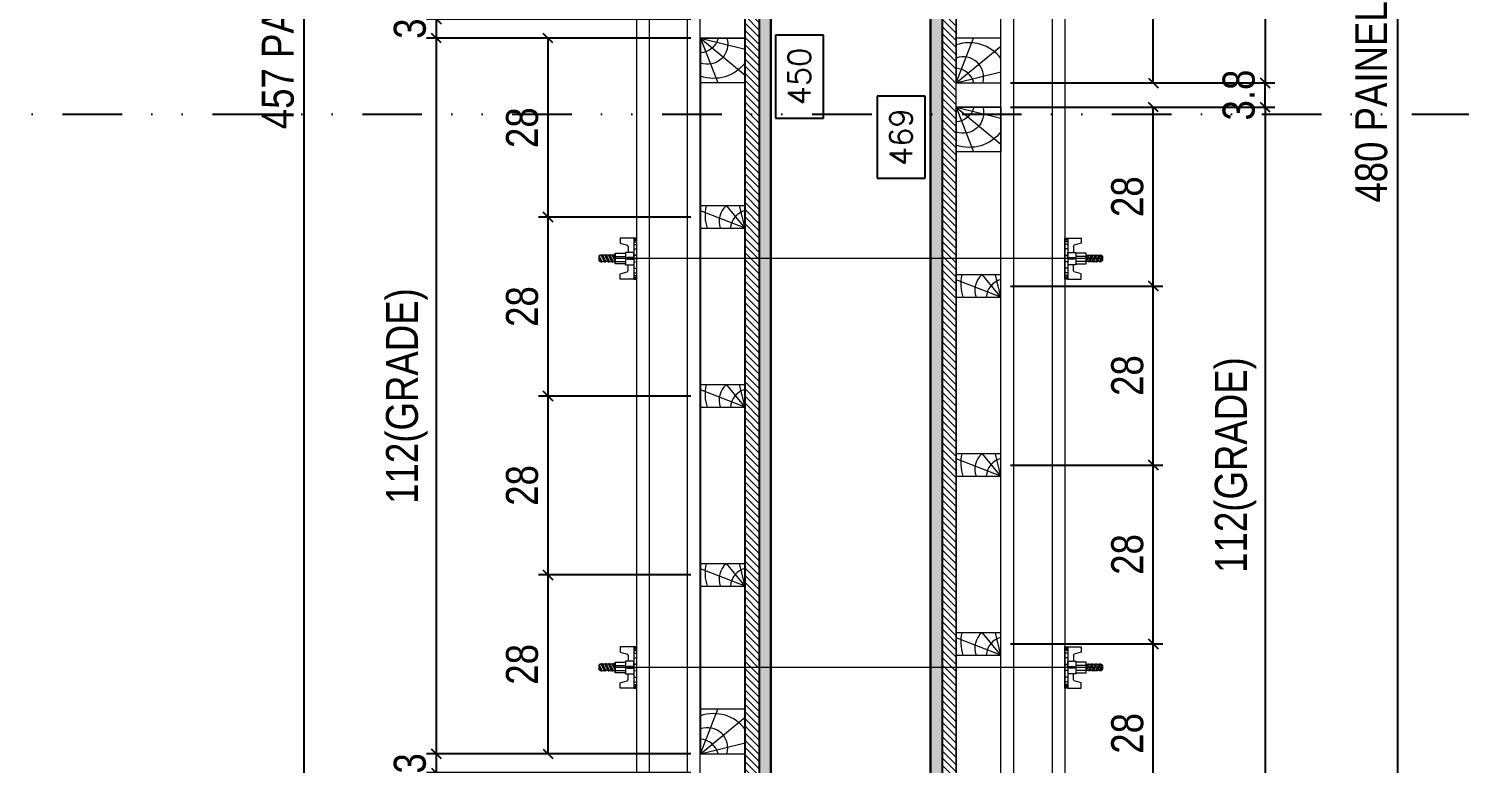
# Model space of a CAD drawing. Header units: millimetres. Extents: x 13777 to 27878, y -21631 to 6985.
# Drawn here: x 15122.4 to 15422.5, y -1576.2 to -1422.1 of the extents above; entities that cross this region are included whole.
import ezdxf

# ---------------------------------------------------------------- set-up
doc = ezdxf.new("R2010")
doc.units = ezdxf.units.MM
doc.linetypes.add('DIVIDE2', pattern=[0.625, 0.25, -0.125, 0, -0.125, 0, -0.125])
for name, color, linetype in [('CHAPA', 1, 'Continuous'), ('COTA', 241, 'Continuous'), ('F-PILARES-S', 170, 'Continuous'), ('MEIO_PONT', 93, 'Continuous'), ('Nível', 160, 'Continuous'), ('SARRAFO', 251, 'Continuous')]:
    doc.layers.add(name, color=color, linetype=linetype)
for name, color, linetype, lineweight in [('Hachura', 251, 'Continuous', 9), ('Madeira', 126, 'Continuous', 18), ('Perfil Metálico', 224, 'Continuous', 18)]:
    doc.layers.add(name, color=color, linetype=linetype, lineweight=lineweight)
doc.styles.add('COTA TECNICA 2X', font='techl___.ttf', dxfattribs={"height": 10})
doc.styles.add('ROMANS', font='romans.shx')
doc.dimstyles.new('Cota Seção interna', dxfattribs={"dimtxt": 7, "dimasz": 6, "dimexe": 0.18, "dimexo": 2, "dimgap": -4, "dimtad": 3, "dimdec": 1, "dimlfac": 0.5, "dimzin": 12, "dimdsep": 46, "dimtxsty": 'ROMANS', "dimblk": 'ARCHTICK', "dimcen": 0.09, "dimse1": 1, "dimse2": 1, "dimsd1": 1, "dimsd2": 1, "dimclrd": 180, "dimclre": 5, "dimclrt": 1, "dimadec": 0, "dimazin": 3, "dimtfac": 1, "dimtdec": 1, "dimtofl": 0, "dimtmove": 0, "dimatfit": 3, "dimldrblk": 'ARCHTICK', "dimfxl": 1, "dimtolj": 1, "dimtzin": 0, "dimarcsym": 0})
doc.dimstyles.new('SECAO PILAR', dxfattribs={"dimtxt": 10, "dimasz": 3, "dimexe": 3, "dimexo": 3, "dimgap": 3, "dimtad": 1, "dimdec": 1, "dimlfac": 0.5, "dimzin": 12, "dimdsep": 46, "dimtxsty": 'COTA TECNICA 2X', "dimblk1": 'OBLIQUE', "dimblk2": 'OBLIQUE', "dimsah": 1, "dimcen": 0.9, "dimclrd": 256, "dimclre": 256, "dimclrt": 256, "dimadec": 1, "dimazin": 3, "dimtfac": 1, "dimtdec": 1, "dimtmove": 0, "dimatfit": 3, "dimfxl": 1, "dimtolj": 1, "dimtzin": 12, "dimarcsym": 0})
pattern_1 = [(315, (23035.6786, -8378.4874), (1.12253202, 1.12253202), [])]

# ---------------------------------------------------------------- blocks, each defined once
blk = doc.blocks.new('*D1675')
at = {"layer": 'COTA', "color": 180, "lineweight": -2, "transparency": 16777216}
for p, q in [((25694.85, -1949.31), (25679.85, -1949.31)), ((25679.85, -1949.31), (25679.85, -1974.98)), ((25694.85, -1974.98), (25694.85, -1949.31)), ((25679.85, -1974.98), (25694.85, -1974.98))]:
    blk.add_line(p, q, dxfattribs=at)
at = {"layer": 'Defpoints', "color": 0, "transparency": 16777216}
for p in [(25696.55, -1493.15), (25696.55, -2431.15), (25698.85, -2431.15)]:
    blk.add_point(p, dxfattribs=at)
at = {"layer": 'COTA', "color": 1, "transparency": 16777216, "insert": (25687.35, -1962.15), "char_height": 7, "attachment_point": 5, "rotation": 90, "style": 'ROMANS'}
blk.add_mtext('\\A1;469', dxfattribs=at)
blk = doc.blocks.new('_ArchTick')
at = {"color": 0, "linetype": 'ByBlock', "const_width": 0.15}
blk.add_lwpolyline([(-0.5, -0.5), (0.5, 0.5)], dxfattribs=at)
blk = doc.blocks.new('PONTALETE')
at = {"layer": 'Madeira'}
for q in [(2.71, 7), (7, 5.76), (7, 1.74)]:
    blk.add_line((0, 0), q, dxfattribs=at)
blk.add_lwpolyline([(0, 0), (7, 0), (7, 7), (0, 7)], close=True, dxfattribs=at)
for centre, radius, start, end in [((2.04, 0.06), 6.23, 37.2818, 109.0913), ((1.09, 0.9), 3.19, 343.603, 109.9847), ((-0.21, -0.78), 3.09, 14.6322, 86.0383)]:
    blk.add_arc(centre, radius, start, end, dxfattribs=at)
blk = doc.blocks.new('MEIO PONTALETE')
at = {"layer": 'Madeira'}
for q in [(2.71, 7), (3.5, 2.88), (3.5, 0.87)]:
    blk.add_line((0, 0), q, dxfattribs=at)
blk.add_lwpolyline([(0, 0), (3.5, 0), (3.5, 7), (0, 7)], close=True, dxfattribs=at)
for centre, radius, start, end in [((2.04, 0.06), 6.23, 76.4499, 109.0913), ((1.09, 0.9), 3.19, 40.9063, 109.9847), ((-0.21, -0.78), 3.09, 14.6322, 86.0383)]:
    blk.add_arc(centre, radius, start, end, dxfattribs=at)
blk = doc.blocks.new('_Oblique')
at = {"color": 0, "linetype": 'ByBlock', "lineweight": -2}
blk.add_line((-0.5, -0.5), (0.5, 0.5), dxfattribs=at)
blk = doc.blocks.new('*D1704')
at = {"layer": 'COTA', "lineweight": -2, "transparency": 16777216}
for p, q in [((25621.57, -1931.14), (25538.86, -1931.14)), ((25541.86, -1931.14), (25541.86, -2155.15)), ((25621.54, -2155.15), (25538.86, -2155.15))]:
    blk.add_line(p, q, dxfattribs=at)
at = {"layer": 'Defpoints', "color": 0, "transparency": 16777216}
for p in [(25624.57, -1931.14), (25541.86, -2155.15), (25624.54, -2155.15)]:
    blk.add_point(p, dxfattribs=at)
at = {"layer": 'COTA', "lineweight": -2, "transparency": 16777216, "xscale": 3, "yscale": 3, "zscale": 3}
for p, rotation in [((25541.86, -1931.14), 90), ((25541.86, -2155.15), 270)]:
    blk.add_blockref('_Oblique', p, dxfattribs=dict(at, rotation=rotation))
at = {"layer": 'COTA', "transparency": 16777216, "insert": (25532.64, -2043.15), "char_height": 10, "attachment_point": 5, "rotation": 90, "style": 'COTA TECNICA 2X'}
blk.add_mtext('\\A1;112(GRADE)', dxfattribs=at)
blk = doc.blocks.new('*D1705')
at = {"layer": 'COTA', "lineweight": -2, "transparency": 16777216}
for p, q in [((25621.55, -1987.15), (25573.86, -1987.15)), ((25576.86, -2043.15), (25576.86, -1987.15)), ((25621.55, -2043.15), (25573.86, -2043.15))]:
    blk.add_line(p, q, dxfattribs=at)
at = {"layer": 'Defpoints', "color": 0, "transparency": 16777216}
for p in [(25576.86, -1987.15), (25624.55, -1987.15), (25624.55, -2043.15)]:
    blk.add_point(p, dxfattribs=at)
at = {"layer": 'COTA', "lineweight": -2, "transparency": 16777216, "xscale": 3, "yscale": 3, "zscale": 3}
for p, rotation in [((25576.86, -1987.15), 90), ((25576.86, -2043.15), 270)]:
    blk.add_blockref('_Oblique', p, dxfattribs=dict(at, rotation=rotation))
at = {"layer": 'COTA', "transparency": 16777216, "insert": (25568.76, -2015.15), "char_height": 10, "attachment_point": 5, "rotation": 90, "style": 'COTA TECNICA 2X'}
blk.add_mtext('\\A1;28', dxfattribs=at)
blk = doc.blocks.new('*D1706')
at = {"layer": 'COTA', "lineweight": -2, "transparency": 16777216}
for p, q in [((25621.55, -1931.14), (25573.86, -1931.14)), ((25576.86, -1987.15), (25576.86, -1931.14)), ((25621.55, -1987.15), (25573.86, -1987.15))]:
    blk.add_line(p, q, dxfattribs=at)
at = {"layer": 'Defpoints', "color": 0, "transparency": 16777216}
for p in [(25576.86, -1931.14), (25624.55, -1931.14), (25624.55, -1987.15)]:
    blk.add_point(p, dxfattribs=at)
at = {"layer": 'COTA', "lineweight": -2, "transparency": 16777216, "xscale": 3, "yscale": 3, "zscale": 3}
for p, rotation in [((25576.86, -1931.14), 90), ((25576.86, -1987.15), 270)]:
    blk.add_blockref('_Oblique', p, dxfattribs=dict(at, rotation=rotation))
at = {"layer": 'COTA', "transparency": 16777216, "insert": (25568.76, -1959.15), "char_height": 10, "attachment_point": 5, "rotation": 90, "style": 'COTA TECNICA 2X'}
blk.add_mtext('\\A1;28', dxfattribs=at)
blk = doc.blocks.new('*D1707')
at = {"layer": 'COTA', "lineweight": -2, "transparency": 16777216}
for p, q in [((25621.55, -2099.15), (25573.86, -2099.15)), ((25576.86, -2155.15), (25576.86, -2099.15)), ((25621.58, -2155.15), (25573.86, -2155.15))]:
    blk.add_line(p, q, dxfattribs=at)
at = {"layer": 'Defpoints', "color": 0, "transparency": 16777216}
for p in [(25576.86, -2099.15), (25624.55, -2099.15), (25624.58, -2155.15)]:
    blk.add_point(p, dxfattribs=at)
at = {"layer": 'COTA', "lineweight": -2, "transparency": 16777216, "xscale": 3, "yscale": 3, "zscale": 3}
for p, rotation in [((25576.86, -2099.15), 90), ((25576.86, -2155.15), 270)]:
    blk.add_blockref('_Oblique', p, dxfattribs=dict(at, rotation=rotation))
at = {"layer": 'COTA', "transparency": 16777216, "insert": (25568.76, -2127.15), "char_height": 10, "attachment_point": 5, "rotation": 90, "style": 'COTA TECNICA 2X'}
blk.add_mtext('\\A1;28', dxfattribs=at)
blk = doc.blocks.new('*D1708')
at = {"layer": 'COTA', "lineweight": -2, "transparency": 16777216}
for p, q in [((25621.55, -2043.15), (25573.86, -2043.15)), ((25576.86, -2099.15), (25576.86, -2043.15)), ((25621.55, -2099.15), (25573.86, -2099.15))]:
    blk.add_line(p, q, dxfattribs=at)
at = {"layer": 'Defpoints', "color": 0, "transparency": 16777216}
for p in [(25576.86, -2043.15), (25624.55, -2043.15), (25624.55, -2099.15)]:
    blk.add_point(p, dxfattribs=at)
at = {"layer": 'COTA', "lineweight": -2, "transparency": 16777216, "xscale": 3, "yscale": 3, "zscale": 3}
for p, rotation in [((25576.86, -2043.15), 90), ((25576.86, -2099.15), 270)]:
    blk.add_blockref('_Oblique', p, dxfattribs=dict(at, rotation=rotation))
at = {"layer": 'COTA', "transparency": 16777216, "insert": (25568.76, -2071.15), "char_height": 10, "attachment_point": 5, "rotation": 90, "style": 'COTA TECNICA 2X'}
blk.add_mtext('\\A1;28', dxfattribs=at)
blk = doc.blocks.new('*D1715')
at = {"layer": 'COTA', "lineweight": -2, "transparency": 16777216}
for p, q in [((25621.55, -1925.15), (25538.86, -1925.15)), ((25541.86, -1925.15), (25541.86, -1922.15)), ((25541.86, -1925.15), (25541.86, -1931.15)), ((25621.55, -1931.15), (25538.86, -1931.15)), ((25541.86, -1931.15), (25541.86, -1934.15))]:
    blk.add_line(p, q, dxfattribs=at)
at = {"layer": 'Defpoints', "color": 0, "transparency": 16777216}
for p in [(25624.55, -1925.15), (25541.86, -1931.15), (25624.55, -1931.15)]:
    blk.add_point(p, dxfattribs=at)
at = {"layer": 'COTA', "lineweight": -2, "transparency": 16777216, "xscale": 3, "yscale": 3, "zscale": 3}
for p, rotation in [((25541.86, -1925.15), 270), ((25541.86, -1931.15), 90)]:
    blk.add_blockref('_Oblique', p, dxfattribs=dict(at, rotation=rotation))
at = {"layer": 'COTA', "transparency": 16777216, "insert": (25533.64, -1928.15), "char_height": 10, "attachment_point": 5, "rotation": 90, "style": 'COTA TECNICA 2X'}
blk.add_mtext('\\A1;3', dxfattribs=at)
blk = doc.blocks.new('*D1716')
at = {"layer": 'COTA', "lineweight": -2, "transparency": 16777216}
for p, q in [((25621.55, -2155.15), (25538.86, -2155.15)), ((25541.86, -2155.15), (25541.86, -2161.15)), ((25621.55, -2161.15), (25538.86, -2161.15))]:
    blk.add_line(p, q, dxfattribs=at)
at = {"layer": 'Defpoints', "color": 0, "transparency": 16777216}
for p in [(25624.55, -2155.15), (25541.86, -2161.15), (25624.55, -2161.15)]:
    blk.add_point(p, dxfattribs=at)
at = {"layer": 'COTA', "lineweight": -2, "transparency": 16777216, "xscale": 3, "yscale": 3, "zscale": 3}
for p, rotation in [((25541.86, -2155.15), 90), ((25541.86, -2161.15), 270)]:
    blk.add_blockref('_Oblique', p, dxfattribs=dict(at, rotation=rotation))
at = {"layer": 'COTA', "transparency": 16777216, "insert": (25533.64, -2158.15), "char_height": 10, "attachment_point": 5, "rotation": 90, "style": 'COTA TECNICA 2X'}
blk.add_mtext('\\A1;3', dxfattribs=at)
blk = doc.blocks.new('*D1717')
at = {"layer": 'COTA', "color": 180, "lineweight": -2, "transparency": 16777216}
for p, q in [((25663.03, -1930.15), (25648.03, -1930.15)), ((25648.03, -1930.15), (25648.03, -1956.15)), ((25663.03, -1956.15), (25663.03, -1930.15)), ((25648.03, -1956.15), (25663.03, -1956.15))]:
    blk.add_line(p, q, dxfattribs=at)
at = {"layer": 'Defpoints', "color": 0, "transparency": 16777216}
for p in [(25646.55, -1493.15), (25667.03, -1493.15), (25646.55, -2393.15)]:
    blk.add_point(p, dxfattribs=at)
at = {"layer": 'COTA', "color": 1, "transparency": 16777216, "insert": (25655.53, -1943.15), "char_height": 7, "attachment_point": 5, "rotation": 90, "style": 'ROMANS'}
blk.add_mtext('\\A1;450', dxfattribs=at)
blk = doc.blocks.new('*D1734')
at = {"layer": 'COTA', "lineweight": -2, "transparency": 16777216}
for p, q in [((25721.58, -1721.14), (25804.29, -1721.14)), ((25801.29, -1721.14), (25801.29, -1945.15)), ((25721.61, -1945.15), (25804.29, -1945.15))]:
    blk.add_line(p, q, dxfattribs=at)
at = {"layer": 'Defpoints', "color": 0, "transparency": 16777216}
for p in [(25718.58, -1721.14), (25718.61, -1945.15), (25801.29, -1945.15)]:
    blk.add_point(p, dxfattribs=at)
at = {"layer": 'COTA', "lineweight": -2, "transparency": 16777216, "xscale": 3, "yscale": 3, "zscale": 3}
for p, rotation in [((25801.29, -1721.14), 90), ((25801.29, -1945.15), 270)]:
    blk.add_blockref('_Oblique', p, dxfattribs=dict(at, rotation=rotation))
at = {"layer": 'COTA', "transparency": 16777216, "insert": (25792.07, -1833.15), "char_height": 10, "attachment_point": 5, "rotation": 90, "style": 'COTA TECNICA 2X'}
blk.add_mtext('\\A1;112(GRADE)', dxfattribs=at)
blk = doc.blocks.new('*D1737')
at = {"layer": 'COTA', "lineweight": -2, "transparency": 16777216}
for p, q in [((25721.59, -1889.15), (25769.29, -1889.15)), ((25766.29, -1945.15), (25766.29, -1889.15)), ((25721.56, -1945.15), (25769.29, -1945.15))]:
    blk.add_line(p, q, dxfattribs=at)
at = {"layer": 'Defpoints', "color": 0, "transparency": 16777216}
for p in [(25718.59, -1889.15), (25766.29, -1889.15), (25718.56, -1945.15)]:
    blk.add_point(p, dxfattribs=at)
at = {"layer": 'COTA', "lineweight": -2, "transparency": 16777216, "xscale": 3, "yscale": 3, "zscale": 3}
for p, rotation in [((25766.29, -1889.15), 90), ((25766.29, -1945.15), 270)]:
    blk.add_blockref('_Oblique', p, dxfattribs=dict(at, rotation=rotation))
at = {"layer": 'COTA', "transparency": 16777216, "insert": (25758.19, -1917.15), "char_height": 10, "attachment_point": 5, "rotation": 90, "style": 'COTA TECNICA 2X'}
blk.add_mtext('\\A1;28', dxfattribs=at)
blk = doc.blocks.new('*D1739')
at = {"layer": 'COTA', "lineweight": -2, "transparency": 16777216}
for p, q in [((25721.58, -1952.74), (25804.29, -1952.74)), ((25801.29, -1952.74), (25801.29, -2176.75)), ((25721.61, -2176.75), (25804.29, -2176.75))]:
    blk.add_line(p, q, dxfattribs=at)
at = {"layer": 'Defpoints', "color": 0, "transparency": 16777216}
for p in [(25718.58, -1952.74), (25718.61, -2176.75), (25801.29, -2176.75)]:
    blk.add_point(p, dxfattribs=at)
at = {"layer": 'COTA', "lineweight": -2, "transparency": 16777216, "xscale": 3, "yscale": 3, "zscale": 3}
for p, rotation in [((25801.29, -1952.74), 90), ((25801.29, -2176.75), 270)]:
    blk.add_blockref('_Oblique', p, dxfattribs=dict(at, rotation=rotation))
at = {"layer": 'COTA', "transparency": 16777216, "insert": (25792.07, -2064.75), "char_height": 10, "attachment_point": 5, "rotation": 90, "style": 'COTA TECNICA 2X'}
blk.add_mtext('\\A1;112(GRADE)', dxfattribs=at)
blk = doc.blocks.new('*D1740')
at = {"layer": 'COTA', "lineweight": -2, "transparency": 16777216}
for p, q in [((25721.59, -2008.75), (25769.29, -2008.75)), ((25766.29, -2064.75), (25766.29, -2008.75)), ((25721.59, -2064.75), (25769.29, -2064.75))]:
    blk.add_line(p, q, dxfattribs=at)
at = {"layer": 'Defpoints', "color": 0, "transparency": 16777216}
for p in [(25718.59, -2008.75), (25766.29, -2008.75), (25718.59, -2064.75)]:
    blk.add_point(p, dxfattribs=at)
at = {"layer": 'COTA', "lineweight": -2, "transparency": 16777216, "xscale": 3, "yscale": 3, "zscale": 3}
for p, rotation in [((25766.29, -2008.75), 90), ((25766.29, -2064.75), 270)]:
    blk.add_blockref('_Oblique', p, dxfattribs=dict(at, rotation=rotation))
at = {"layer": 'COTA', "transparency": 16777216, "insert": (25758.19, -2036.75), "char_height": 10, "attachment_point": 5, "rotation": 90, "style": 'COTA TECNICA 2X'}
blk.add_mtext('\\A1;28', dxfattribs=at)
blk = doc.blocks.new('*D1741')
at = {"layer": 'COTA', "lineweight": -2, "transparency": 16777216}
for p, q in [((25721.59, -1952.74), (25769.29, -1952.74)), ((25766.29, -2008.75), (25766.29, -1952.74)), ((25721.59, -2008.75), (25769.29, -2008.75))]:
    blk.add_line(p, q, dxfattribs=at)
at = {"layer": 'Defpoints', "color": 0, "transparency": 16777216}
for p in [(25718.59, -1952.74), (25766.29, -1952.74), (25718.59, -2008.75)]:
    blk.add_point(p, dxfattribs=at)
at = {"layer": 'COTA', "lineweight": -2, "transparency": 16777216, "xscale": 3, "yscale": 3, "zscale": 3}
for p, rotation in [((25766.29, -1952.74), 90), ((25766.29, -2008.75), 270)]:
    blk.add_blockref('_Oblique', p, dxfattribs=dict(at, rotation=rotation))
at = {"layer": 'COTA', "transparency": 16777216, "insert": (25758.19, -1980.75), "char_height": 10, "attachment_point": 5, "rotation": 90, "style": 'COTA TECNICA 2X'}
blk.add_mtext('\\A1;28', dxfattribs=at)
blk = doc.blocks.new('*D1742')
at = {"layer": 'COTA', "lineweight": -2, "transparency": 16777216}
for p, q in [((25721.59, -2120.75), (25769.29, -2120.75)), ((25766.29, -2176.75), (25766.29, -2120.75)), ((25721.56, -2176.75), (25769.29, -2176.75))]:
    blk.add_line(p, q, dxfattribs=at)
at = {"layer": 'Defpoints', "color": 0, "transparency": 16777216}
for p in [(25718.59, -2120.75), (25766.29, -2120.75), (25718.56, -2176.75)]:
    blk.add_point(p, dxfattribs=at)
at = {"layer": 'COTA', "lineweight": -2, "transparency": 16777216, "xscale": 3, "yscale": 3, "zscale": 3}
for p, rotation in [((25766.29, -2120.75), 90), ((25766.29, -2176.75), 270)]:
    blk.add_blockref('_Oblique', p, dxfattribs=dict(at, rotation=rotation))
at = {"layer": 'COTA', "transparency": 16777216, "insert": (25758.19, -2148.75), "char_height": 10, "attachment_point": 5, "rotation": 90, "style": 'COTA TECNICA 2X'}
blk.add_mtext('\\A1;28', dxfattribs=at)
blk = doc.blocks.new('*D1743')
at = {"layer": 'COTA', "lineweight": -2, "transparency": 16777216}
for p, q in [((25721.59, -2064.75), (25769.29, -2064.75)), ((25766.29, -2120.75), (25766.29, -2064.75)), ((25721.59, -2120.75), (25769.29, -2120.75))]:
    blk.add_line(p, q, dxfattribs=at)
at = {"layer": 'Defpoints', "color": 0, "transparency": 16777216}
for p in [(25718.59, -2064.75), (25766.29, -2064.75), (25718.59, -2120.75)]:
    blk.add_point(p, dxfattribs=at)
at = {"layer": 'COTA', "lineweight": -2, "transparency": 16777216, "xscale": 3, "yscale": 3, "zscale": 3}
for p, rotation in [((25766.29, -2064.75), 90), ((25766.29, -2120.75), 270)]:
    blk.add_blockref('_Oblique', p, dxfattribs=dict(at, rotation=rotation))
at = {"layer": 'COTA', "transparency": 16777216, "insert": (25758.19, -2092.75), "char_height": 10, "attachment_point": 5, "rotation": 90, "style": 'COTA TECNICA 2X'}
blk.add_mtext('\\A1;28', dxfattribs=at)
blk = doc.blocks.new('*D1745')
at = {"layer": 'COTA', "lineweight": -2, "transparency": 16777216}
for p, q in [((25721.59, -1945.15), (25804.29, -1945.15)), ((25801.29, -1952.75), (25801.29, -1945.15)), ((25721.59, -1952.75), (25804.29, -1952.75))]:
    blk.add_line(p, q, dxfattribs=at)
at = {"layer": 'Defpoints', "color": 0, "transparency": 16777216}
for p in [(25718.59, -1945.15), (25801.29, -1945.15), (25718.59, -1952.75)]:
    blk.add_point(p, dxfattribs=at)
at = {"layer": 'COTA', "lineweight": -2, "transparency": 16777216, "xscale": 3, "yscale": 3, "zscale": 3}
for p, rotation in [((25801.29, -1945.15), 90), ((25801.29, -1952.75), 270)]:
    blk.add_blockref('_Oblique', p, dxfattribs=dict(at, rotation=rotation))
at = {"layer": 'COTA', "transparency": 16777216, "insert": (25793.05, -1948.95), "char_height": 10, "attachment_point": 5, "rotation": 90, "style": 'COTA TECNICA 2X'}
blk.add_mtext('\\A1;3.8', dxfattribs=at)
blk = doc.blocks.new('C')
at = {"layer": 'Hachura', "color": 0}
for p, q in [((0, 3.22), (0, -3.22)), ((0.45, 3.22), (0, 3.22)), ((0.46, 3.16), (0, 3.16)), ((0.46, 3.05), (0, 3.05)), ((0.46, 2.88), (0, 2.88)), ((0, 2.75), (0, -1.16)), ((0.46, 2.65), (0, 2.65)), ((0.45, -3.23), (0.45, 3.22)), ((0.45, 3.22), (2.58, 3.22)), ((2.58, 2.39), (1.47, 2.09)), ((2.58, 3.22), (2.58, 2.39)), ((0.46, 2.23), (0, 2.23)), ((0.46, 1.51), (0, 1.51)), ((0.39, 0.49), (0.17, 0.49)), ((1.74, 0.97), (0.45, 0.97)), ((1.45, 0.1), (0.45, 0.1)), ((1.35, 1.94), (1.35, 0.96)), ((1.74, -0.97), (1.74, 0.97)), ((1.74, 0.97), (1.74, 0.84)), ((1.74, 0.97), (1.74, 0.84)), ((1.74, 0.84), (3.35, 0.84)), ((3.35, 0.45), (1.74, 0.45)), ((3.32, 0.84), (3.32, -0.84)), ((3.35, 0.84), (3.35, -0.84)), ((3.68, 0.45), (3.35, 0.45)), ((3.84, -0.52), (3.35, 0.45)), ((3.35, 0.06), (3.67, -0.57)), ((3.68, 0.45), (4.16, -0.52)), ((3.72, 0.5), (4.25, -0.57)), ((4.37, -0.55), (3.83, 0.53)), ((4.15, 0.45), (3.93, 0.45)), ((4.42, -0.52), (3.93, 0.45)), ((4.15, 0.45), (4.26, 0.45)), ((4.26, 0.45), (4.74, -0.52)), ((4.3, 0.5), (4.83, -0.57)), ((4.95, -0.55), (4.41, 0.53)), ((4.51, 0.45), (4.84, 0.45)), ((5, -0.52), (4.51, 0.45)), ((4.84, 0.45), (5.32, -0.52)), ((4.88, 0.5), (5.41, -0.57)), ((5.53, -0.55), (4.99, 0.53)), ((5.58, -0.52), (5.09, 0.45)), ((5.42, 0.45), (5.09, 0.45)), ((5.58, -0.52), (5.09, 0.45)), ((5.42, 0.45), (5.74, -0.19)), ((5.46, 0.5), (5.74, -0.07)), ((5.74, 0.19), (5.57, 0.53)), ((5.74, 0.32), (5.68, 0.45)), ((5.68, 0.45), (5.74, 0.45)), ((5.74, 0.45), (5.9, 0.29)), ((5.74, 0.45), (5.74, -0.52)), ((5.9, -0.36), (5.9, 0.29)), ((0.45, 0), (0, 0)), ((0.46, -1.52), (0, -1.52)), ((0.46, -2.23), (0, -2.23)), ((0.08, -0.48), (0.29, -0.48)), ((0.29, -0.48), (0.4, -0.48)), ((0.45, 0), (0.45, -0.97)), ((0.45, -0.16), (1.45, -0.16)), ((0.45, -0.65), (0.45, -0.32)), ((0.45, -3.23), (0.45, -0.65)), ((0.45, -0.97), (1.74, -0.97)), ((1.35, -1.94), (1.35, -0.97)), ((2.58, -2.39), (1.47, -2.1)), ((3.35, -0.32), (1.74, -0.32)), ((3.35, -0.84), (1.74, -0.84)), ((3.35, -0.07), (3.58, -0.52)), ((3.35, -0.52), (3.58, -0.52)), ((3.84, -0.52), (4.16, -0.52)), ((4.42, -0.52), (4.74, -0.52)), ((4.63, -0.52), (4.74, -0.52)), ((5, -0.52), (5.32, -0.52)), ((5.58, -0.52), (5.74, -0.52)), ((5.74, -0.52), (5.9, -0.36)), ((5.74, -0.52), (5.74, -0.52)), ((0.46, -2.65), (0, -2.65)), ((0.46, -2.88), (0, -2.88)), ((0.46, -3.05), (0, -3.05)), ((0.46, -3.16), (0, -3.16)), ((0, -3.22), (2.57, -3.22)), ((2.58, -3.23), (2.58, -2.39))]:
    blk.add_line(p, q, dxfattribs=at)
for centre, radius, start, end in [((1.52, 1.94), 0.161, 104.7436, 180), ((1.44, -0.03), 0.129, 272.695, 87.305), ((3.81, 0.39), 0.143, 25.5688, 154.4312), ((4.39, 0.39), 0.143, 25.5688, 154.4312), ((4.97, 0.39), 0.143, 25.5688, 154.4312), ((5.55, 0.39), 0.143, 25.5688, 154.4312), ((0.17, -0.37), 0.174, 221.744, 317.8592), ((1.52, -1.94), 0.161, 180, 255.2564), ((3.71, -0.4), 0.174, 222.1408, 318.256), ((4.29, -0.4), 0.174, 222.1408, 318.256), ((4.87, -0.4), 0.174, 222.1408, 318.256), ((5.45, -0.4), 0.174, 222.1408, 318.256), ((5.61, -0.4), 0.174, 317.8592, 318.256)]:
    blk.add_arc(centre, radius, start, end, dxfattribs=at)
blk = doc.blocks.new('*D1754')
at = {"layer": 'COTA', "linetype": 'ByBlock', "lineweight": -2, "transparency": 16777216}
for p, q in [((25643.51, -1471.07), (25497.43, -1471.07)), ((25500.43, -1471.07), (25500.43, -2385.15)), ((25643.55, -2385.15), (25497.43, -2385.15))]:
    blk.add_line(p, q, dxfattribs=at)
at = {"layer": 'Defpoints', "color": 0, "linetype": 'ByBlock', "transparency": 16777216}
for p in [(25646.51, -1471.07), (25500.43, -2385.15), (25646.55, -2385.15)]:
    blk.add_point(p, dxfattribs=at)
at = {"layer": 'COTA', "linetype": 'ByBlock', "lineweight": -2, "transparency": 16777216, "xscale": 3, "yscale": 3, "zscale": 3}
for p, rotation in [((25500.43, -1471.07), 90), ((25500.43, -2385.15), 270)]:
    blk.add_blockref('_Oblique', p, dxfattribs=dict(at, rotation=rotation))
at = {"layer": 'COTA', "linetype": 'ByBlock', "transparency": 16777216, "insert": (25492.32, -1928.11), "char_height": 10, "attachment_point": 5, "rotation": 90, "style": 'COTA TECNICA 2X'}
blk.add_mtext('\\A1;457 PAINEL', dxfattribs=at)
blk = doc.blocks.new('*D1756')
at = {"layer": 'COTA', "linetype": 'ByBlock', "lineweight": -2, "transparency": 16777216}
for p, q in [((25699.6, -1471.07), (25845.67, -1471.07)), ((25842.67, -1471.07), (25842.67, -2431.15)), ((25721.55, -2431.15), (25845.67, -2431.15))]:
    blk.add_line(p, q, dxfattribs=at)
at = {"layer": 'Defpoints', "color": 0, "linetype": 'ByBlock', "transparency": 16777216}
for p in [(25696.6, -1471.07), (25718.55, -2431.15), (25842.67, -2431.15)]:
    blk.add_point(p, dxfattribs=at)
at = {"layer": 'COTA', "linetype": 'ByBlock', "lineweight": -2, "transparency": 16777216, "xscale": 3, "yscale": 3, "zscale": 3}
for p, rotation in [((25842.67, -1471.07), 90), ((25842.67, -2431.15), 270)]:
    blk.add_blockref('_Oblique', p, dxfattribs=dict(at, rotation=rotation))
at = {"layer": 'COTA', "linetype": 'ByBlock', "transparency": 16777216, "insert": (25834.55, -1951.11), "char_height": 10, "attachment_point": 5, "rotation": 90, "style": 'COTA TECNICA 2X'}
blk.add_mtext('\\A1;480 PAINEL', dxfattribs=at)
blk = doc.blocks.new('A$C158c4ecb')
at = {"layer": 'Hachura'}
h = blk.add_hatch(dxfattribs=at)
h.set_pattern_fill('ANSI31', color=256, scale=0.5, angle=270, style=0)
h.set_pattern_definition(pattern_1)
h.paths.add_polyline_path([(508.62, 206.99), (504.22, 206.99), (504.22, 1120.99), (508.62, 1120.99)])
h = blk.add_hatch(color=256, dxfattribs=at)
h.dxf.hatch_style = 1
h.paths.add_polyline_path([(512.22, 206.99), (512.22, 1120.99), (508.62, 1120.99), (508.62, 206.99)])
h = blk.add_hatch(color=256, dxfattribs=at)
h.dxf.hatch_style = 1
h.paths.add_polyline_path([(562.22, 160.99), (562.22, 1120.99), (565.82, 1120.99), (565.82, 160.99)])
h = blk.add_hatch(dxfattribs=at)
h.set_pattern_fill('ANSI31', color=256, scale=0.5, angle=270, style=0)
h.set_pattern_definition(pattern_1)
h.paths.add_polyline_path([(565.84, 160.99), (570.24, 160.99), (570.22, 1120.99), (565.82, 1120.99)])
at = {"layer": 'CHAPA'}
for points in [[(512.22, 206.99), (512.22, 1120.99), (508.62, 1120.99), (508.62, 206.99)], [(562.22, 160.99), (562.22, 1120.99), (565.82, 1120.99), (565.82, 160.99)]]:
    blk.add_lwpolyline(points, close=True, dxfattribs=at)
at = {"layer": 'F-PILARES-S', "linetype": 'Continuous'}
blk.add_lwpolyline([(562.22, 160.99), (562.22, 1098.99), (512.22, 1098.99), (512.22, 198.99), (72.22, 198.99), (72.22, 160.99), (562.22, 160.99)], dxfattribs=at)
at = {"layer": 'Hachura'}
for p, q in [((615.74, 592.01), (463.25, 592.01)), ((615.74, 464.01), (463.25, 464.01))]:
    blk.add_line(p, q, dxfattribs=at)
blk.add_lwpolyline([(570.26, 1120.99), (565.82, 1120.99), (565.82, 160.99), (570.26, 160.99)], close=True, dxfattribs=at)
at = {"layer": 'Madeira'}
for points in [[(584.26, 870.99), (570.26, 870.99), (570.26, 646.99), (584.26, 646.99)], [(504.22, 660.99), (490.22, 660.99), (490.22, 436.99), (504.22, 436.99)], [(584.26, 639.39), (570.26, 639.39), (570.26, 415.39), (584.26, 415.39)]]:
    blk.add_lwpolyline(points, close=True, dxfattribs=at)
at = {"layer": 'Perfil Metálico'}
for points in [[(490.17, 1177.64), (470.17, 1177.64), (470.17, 206.99), (490.17, 206.99)], [(474.17, 206.99), (486.17, 206.99), (486.17, 1177.64), (474.17, 1177.64)], [(584.26, 1177.64), (604.26, 1177.64), (604.26, 95.54), (584.26, 95.54)], [(600.26, 95.54), (588.26, 95.54), (588.26, 1177.64), (600.26, 1177.64)]]:
    blk.add_lwpolyline(points, close=True, dxfattribs=at)
at = {"layer": 'SARRAFO'}
blk.add_line((504.22, 206.99), (504.17, 1120.99), dxfattribs=at)
for points in [[(504.17, 1120.99), (512.22, 1120.99), (512.22, 206.99), (504.22, 206.99)], [(570.26, 1120.99), (562.22, 1120.99), (562.22, 160.99), (570.22, 160.99)]]:
    blk.add_lwpolyline(points, dxfattribs=at)
at = {"layer": 'Hachura', "linetype": 'Continuous', "yscale": 2, "zscale": 2, "rotation": 180}
for p, xscale in [((470.25, 592), 2), ((604.26, 592), -2), ((470.25, 464), 2), ((604.26, 464), -2)]:
    blk.add_blockref('C', p, dxfattribs=dict(at, xscale=xscale))
at = {"layer": 'MEIO_PONT'}
for name, p, xscale, yscale, zscale, rotation in [('PONTALETE', (490.22, 660.99), -2, 2, 2, 180), ('PONTALETE', (570.26, 639.39), -2, 2, 2, 180), ('MEIO PONTALETE', (504.22, 601.49), 1.999999997962732, 1.999999997962732, 1.999999997962732, 90), ('MEIO PONTALETE', (584.26, 579.89), 1.999999997962732, 1.999999997962732, 1.999999997962732, 90), ('MEIO PONTALETE', (504.22, 545.49), 1.999999997962732, 1.999999997962732, 1.999999997962732, 90), ('MEIO PONTALETE', (584.26, 523.89), 1.999999997962732, 1.999999997962732, 1.999999997962732, 90), ('MEIO PONTALETE', (504.22, 489.49), 1.999999997962732, 1.999999997962732, 1.999999997962732, 90), ('MEIO PONTALETE', (584.26, 467.89), 1.999999997962732, 1.999999997962732, 1.999999997962732, 90)]:
    blk.add_blockref(name, p, dxfattribs=dict(at, xscale=xscale, yscale=yscale, zscale=zscale, rotation=rotation))
at = {"layer": 'MEIO_PONT', "xscale": 2, "yscale": 2, "zscale": 2}
for p in [(570.26, 646.99), (490.22, 436.99)]:
    blk.add_blockref('PONTALETE', p, dxfattribs=at)
at = {"layer": 'COTA', "linetype": 'ByBlock'}
for base, p1, p2, picture, middle in [((366.1, 206.99), (512.17, 1121.06), (512.22, 206.99), '*D1754', (357.99, 664.03)), ((708.33, 160.99), (562.26, 1121.06), (584.22, 160.99), '*D1756', (700.21, 641.03))]:
    dim = blk.add_linear_dim(base=base, p1=p1, p2=p2, angle=270, text='<> PAINEL', dimstyle='SECAO PILAR', override={"dimtmove": 1}, dxfattribs=at)
    dim.commit()
    dim.dimension.update_dxf_attribs({"geometry": picture, "text_midpoint": middle, "insert": (-25134.34, 2592.14)})
at = {"layer": 'COTA'}
for base, p1, p2, dimstyle, picture, middle in [((532.69, 1098.99), (512.22, 198.99), (512.22, 1098.99), 'Cota Seção interna', '*D1717', (532.69, 648.99)), ((564.51, 160.99), (562.22, 1098.99), (562.22, 160.99), 'Cota Seção interna', '*D1675', (564.51, 629.99)), ((407.52, 660.99), (490.22, 666.99), (490.22, 660.99), 'SECAO PILAR', '*D1715', (407.52, 663.99)), ((666.95, 646.99), (584.26, 639.39), (584.26, 646.99), 'SECAO PILAR', '*D1745', (666.95, 643.19)), ((407.52, 430.99), (490.22, 436.99), (490.22, 430.99), 'SECAO PILAR', '*D1716', (407.52, 433.99))]:
    dim = blk.add_linear_dim(base=base, p1=p1, p2=p2, angle=90, dimstyle=dimstyle, dxfattribs=at)
    dim.commit()
    dim.dimension.update_dxf_attribs({"geometry": picture, "text_midpoint": middle, "dimtype": 128, "insert": (-25134.34, 2592.14)})
for base, p1, p2, picture, middle in [((666.95, 646.99), (584.24, 870.99), (584.27, 646.99), '*D1734', (657.73, 758.99)), ((407.52, 436.99), (490.23, 660.99), (490.2, 436.99), '*D1704', (398.3, 548.99)), ((666.95, 415.39), (584.24, 639.39), (584.27, 415.39), '*D1739', (657.73, 527.39))]:
    dim = blk.add_linear_dim(base=base, p1=p1, p2=p2, angle=90, text='<>(GRADE)', dimstyle='SECAO PILAR', dxfattribs=at)
    dim.commit()
    dim.dimension.update_dxf_attribs({"geometry": picture, "text_midpoint": middle, "insert": (-25134.34, 2592.14)})
for base, p1, p2, picture, middle in [((631.95, 702.99), (584.23, 646.99), (584.26, 702.99), '*D1737', (623.86, 674.99)), ((442.52, 660.99), (490.22, 604.99), (490.22, 660.99), '*D1706', (434.43, 632.99)), ((631.95, 639.39), (584.26, 583.39), (584.26, 639.39), '*D1741', (623.86, 611.39)), ((442.52, 604.99), (490.22, 548.99), (490.22, 604.99), '*D1705', (434.43, 576.99)), ((631.95, 583.39), (584.26, 527.39), (584.26, 583.39), '*D1740', (623.86, 555.39)), ((442.52, 548.99), (490.22, 492.99), (490.22, 548.99), '*D1708', (434.43, 520.99)), ((631.95, 527.39), (584.26, 471.39), (584.26, 527.39), '*D1743', (623.86, 499.39)), ((442.52, 492.99), (490.25, 436.99), (490.22, 492.99), '*D1707', (434.43, 464.99)), ((631.95, 471.39), (584.23, 415.39), (584.26, 471.39), '*D1742', (623.86, 443.39))]:
    dim = blk.add_linear_dim(base=base, p1=p1, p2=p2, angle=90, dimstyle='SECAO PILAR', dxfattribs=at)
    dim.commit()
    dim.dimension.update_dxf_attribs({"geometry": picture, "text_midpoint": middle, "insert": (-25134.34, 2592.14)})

msp = doc.modelspace()

# ---------------------------------------------------------------- linework, layer by layer
at = {"layer": 'Nível', "color": 4, "linetype": 'DIVIDE2', "ltscale": 50}
msp.add_line((13777.11, -1440.02), (21531.15, -1440.02), dxfattribs=at)

# ---------------------------------------------------------------- block references
at = {"xscale": 0.6702271855752256, "yscale": 0.6702271855752256, "zscale": 0.6702271855752256}
msp.add_blockref('A$C158c4ecb', (14934.73, -1867.1), dxfattribs=at)

doc.saveas('drawing.dxf')
